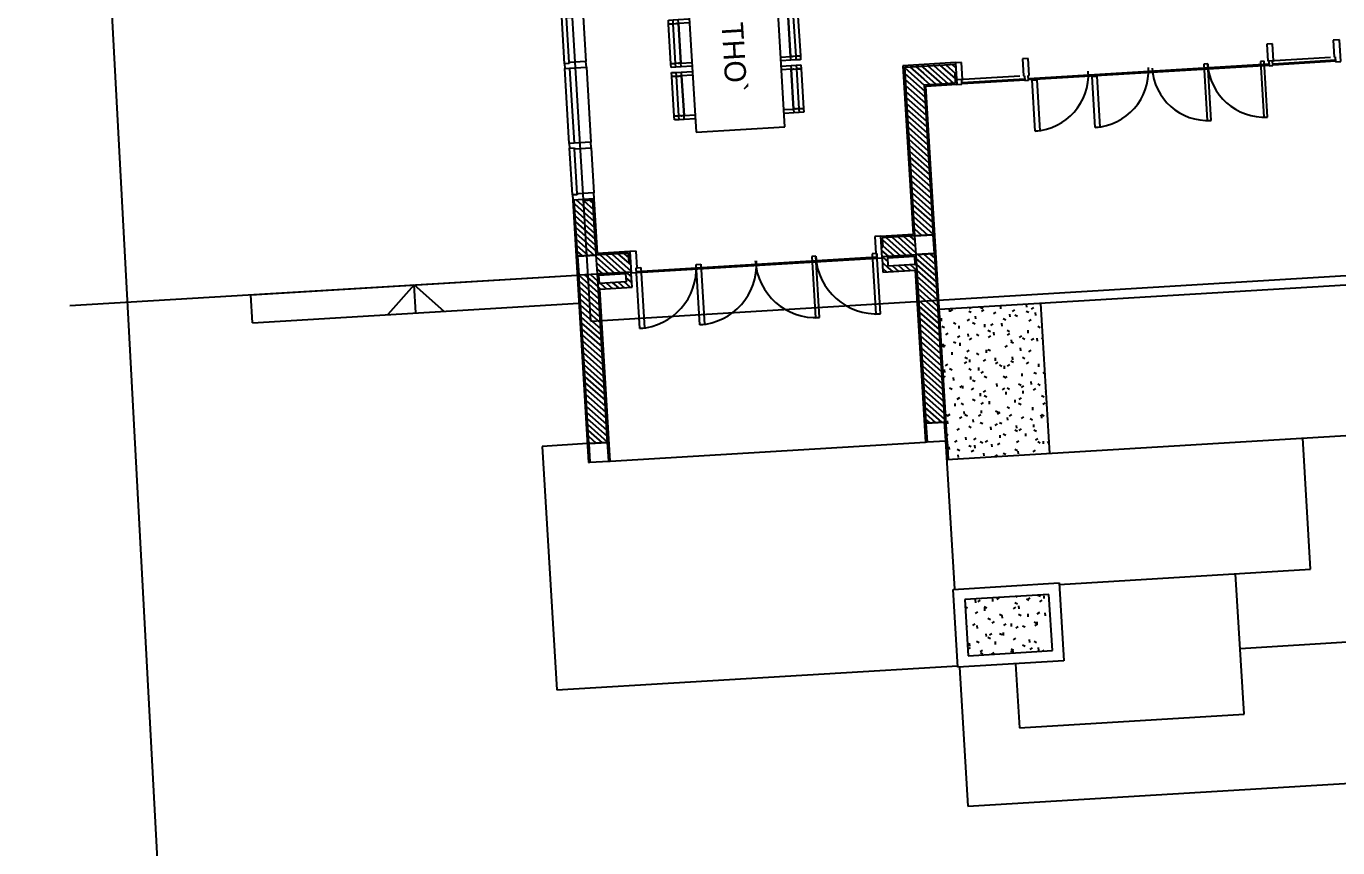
# Model space of a CAD drawing. Extents: x 550108 to 550131.4, y 1838379.2 to 1838423.5.
# Drawn here: x 550107.98 to 550121.96, y 1838395.67 to 1838404.42 of the extents above; entities that cross this region are included whole.
import ezdxf

# ---------------------------------------------------------------- set-up
doc = ezdxf.new("R2010")
doc.units = 0
for name, color, linetype in [('Level 1', 7, 'Continuous'), ('Level 10', 7, 'Continuous'), ('Level 13', 7, 'Continuous'), ('Level 14', 7, 'Continuous'), ('Level 15', 7, 'Continuous'), ('Level 18', 7, 'Continuous'), ('Level 23', 7, 'Continuous'), ('Level 33', 7, 'Continuous'), ('Level 4', 7, 'Continuous'), ('Level 5', 7, 'Continuous'), ('Level 6', 7, 'Continuous'), ('Level 7', 7, 'Continuous'), ('Level 8', 7, 'Continuous'), ('Level 9', 7, 'Continuous')]:
    doc.layers.add(name, color=color, linetype=linetype)

# ---------------------------------------------------------------- blocks, each defined once
blk = doc.blocks.new('D41000')
at = {"layer": 'Level 5'}
for p, q in [((-119.6, 66), (-123.7, 66)), ((-123.7, 66), (-123.7, 6.5)), ((-119.6, 6.5), (-119.6, 66)), ((-59.2, 66), (-63.4, 66)), ((-63.4, 66), (-63.4, 5.6)), ((-59.2, 5.6), (-59.2, 66)), ((55.4, 11.5), (55.4, 66)), ((55.4, 66), (60.4, 66)), ((60.4, 66), (60.4, 11.5)), ((119.6, 11.5), (119.6, 66)), ((119.6, 66), (124.6, 66)), ((124.6, 66), (124.6, 11.5)), ((-199.5, 11.5), (-205, 11.5)), ((-205, 11.5), (-205, -11.5)), ((-199.5, 6.5), (-199.5, 11.5)), ((-198.5, 6.5), (-199.5, 6.5)), ((-198.5, -11.5), (-198.5, 6.5)), ((-132.5, 6.5), (-133.5, 6.5)), ((-133.5, 6.5), (-133.5, -11.5)), ((-128.5, 11.5), (-132.5, 11.5)), ((-132.5, 11.5), (-132.5, 6.5)), ((-128.5, 6.5), (-128.5, 11.5)), ((-127.5, 6.5), (-128.5, 6.5)), ((-127.5, -11.5), (-127.5, 6.5)), ((-123.7, 6.5), (-119.6, 6.5)), ((-63.4, 5.6), (-59.2, 5.6)), ((60.4, 11.5), (55.4, 11.5)), ((124.6, 11.5), (119.6, 11.5)), ((128.5, 6.5), (127.5, 6.5)), ((127.5, 6.5), (127.5, -11.5)), ((132.5, 11.5), (128.5, 11.5)), ((128.5, 11.5), (128.5, 6.5)), ((132.5, 6.5), (132.5, 11.5)), ((133.5, 6.5), (132.5, 6.5)), ((133.5, -11.5), (133.5, 6.5)), ((199.5, 6.5), (198.5, 6.5)), ((198.5, 6.5), (198.5, -11.5)), ((205, 11.5), (199.5, 11.5)), ((199.5, 11.5), (199.5, 6.5)), ((205, -11.5), (205, 11.5)), ((-205, -11.5), (-198.5, -11.5)), ((-133.5, -11.5), (-127.5, -11.5)), ((127.5, -11.5), (133.5, -11.5)), ((198.5, -11.5), (205, -11.5))]:
    blk.add_line(p, q, dxfattribs=at)
for centre, radius, start, end in [((-123.7, 5.6), 60.4, 0, 90), ((-63.4, 6.5), 59.5, 0, 90), ((60.4, 5.6), 60.4, 90, 180), ((124.6, 5.6), 60.4, 90, 180)]:
    blk.add_arc(centre, radius, start, end, dxfattribs=at)
blk = doc.blocks.new('D26800')
at = {"layer": 'Level 5'}
for p, q in [((-123.5, 71), (-128.75, 71)), ((-128.75, 71), (-128.75, 6.5)), ((-123.5, 6.5), (-123.5, 71)), ((-59.25, 71), (-63.35, 71)), ((-63.35, 71), (-63.35, 5.6)), ((-59.25, 5.6), (-59.25, 71)), ((59.25, 6.75), (59.25, 71)), ((59.25, 71), (64.25, 71)), ((64.25, 71), (64.25, 6.75)), ((123.5, 6.5), (123.5, 71)), ((123.5, 71), (128.5, 71)), ((128.5, 71), (128.5, 6.5)), ((-128.5, 11.5), (-134, 11.5)), ((-134, 11.5), (-134, -11.5)), ((-128.75, 6.5), (-123.5, 6.5)), ((-128.5, 6.5), (-128.5, 11.5)), ((-127.5, 6.5), (-128.5, 6.5)), ((-127.5, -11.5), (-127.5, 6.5)), ((-63.35, 5.6), (-59.25, 5.6)), ((64.25, 6.75), (59.25, 6.75)), ((128.5, 6.5), (123.5, 6.5)), ((128.5, 6.5), (127.5, 6.5)), ((127.5, 6.5), (127.5, -11.5)), ((134, 11.5), (128.5, 11.5)), ((128.5, 11.5), (128.5, 6.5)), ((134, -11.5), (134, 11.5)), ((-134, -11.5), (-127.5, -11.5)), ((127.5, -11.5), (134, -11.5))]:
    blk.add_line(p, q, dxfattribs=at)
for centre, radius, start, end in [((-128.75, 5.6), 65.4, 0, 90), ((-63.35, 6.5), 64.5, 0, 90), ((64.25, 6.75), 64.25, 90, 180), ((128.5, 6.75), 64.25, 90, 180)]:
    blk.add_arc(centre, radius, start, end, dxfattribs=at)
blk = doc.blocks.new('DININ0')
at = {"layer": 'Level 1'}
for p, q in [((13.2, 63.4), (13.2, 68.3)), ((13.2, 68.3), (17.3, 68.3)), ((13.2, 57.9), (13.2, 63.4)), ((13.2, 63.4), (17.3, 63.4)), ((13.2, 47.5), (13.2, 57.9)), ((13.2, 57.8), (17.3, 57.8)), ((17.2, 57.9), (17.2, 47.5)), ((17.3, 63.4), (17.3, 68.4)), ((17.3, 68.4), (59.7, 68.4)), ((17.3, 68.3), (17.3, 63.4)), ((17.3, 60.8), (17.3, 63.4)), ((17.3, 63.4), (59.7, 63.4)), ((17.3, 60.7), (17.3, 60)), ((17.3, 59), (17.3, 60)), ((17.3, 58.8), (17.3, 58.4)), ((17.3, 58), (17.3, 58.4)), ((17.3, 57.8), (17.3, 57.9)), ((17.3, 57.9), (17.3, 57.8)), ((17.3, 57.8), (59.7, 57.8)), ((59.7, 57.8), (17.3, 57.8)), ((59.7, 68.4), (59.7, 63.4)), ((59.7, 63.4), (59.7, 68.4)), ((59.7, 68.4), (63.7, 68.4)), ((59.7, 63.4), (59.7, 68.4)), ((59.7, 68.4), (63.7, 68.4)), ((59.7, 63.4), (59.7, 60.8)), ((59.7, 63.4), (63.7, 63.4)), ((59.7, 63.4), (63.7, 63.4)), ((59.7, 60), (59.7, 60.7)), ((59.7, 60), (59.7, 60.7)), ((59.7, 60), (59.7, 59)), ((59.7, 58.4), (59.7, 58.8)), ((59.7, 58.4), (59.7, 58.8)), ((59.7, 58.4), (59.7, 58)), ((59.7, 57.9), (59.7, 57.8)), ((59.7, 57.8), (59.7, 57.9)), ((59.7, 57.8), (59.7, 57.9)), ((59.7, 47.5), (59.7, 57.8)), ((59.7, 57.8), (63.7, 57.8)), ((59.7, 47.5), (59.7, 57.8)), ((59.7, 57.8), (63.7, 57.8)), ((63.7, 68.4), (63.7, 63.4)), ((63.7, 68.4), (63.7, 63.4)), ((63.7, 63.4), (63.7, 57.9)), ((63.7, 63.4), (63.7, 57.9)), ((63.7, 57.9), (63.7, 47.5)), ((69.2, 63.4), (69.2, 68.3)), ((69.2, 68.3), (73.3, 68.3)), ((69.2, 57.9), (69.2, 63.4)), ((69.2, 63.4), (73.3, 63.4)), ((69.2, 47.5), (69.2, 57.9)), ((69.2, 57.8), (73.3, 57.8)), ((73.2, 57.9), (73.2, 47.5)), ((73.3, 63.4), (73.3, 68.4)), ((73.3, 68.4), (115.7, 68.4)), ((73.3, 68.3), (73.3, 63.4)), ((73.3, 60.8), (73.3, 63.4)), ((73.3, 63.4), (115.7, 63.4)), ((73.3, 60.7), (73.3, 60)), ((73.3, 59), (73.3, 60)), ((73.3, 58.8), (73.3, 58.4)), ((73.3, 58), (73.3, 58.4)), ((73.3, 57.8), (73.3, 57.9)), ((73.3, 57.9), (73.3, 57.8)), ((73.3, 57.8), (115.7, 57.8)), ((115.7, 57.8), (73.3, 57.8)), ((115.7, 68.4), (115.7, 63.4)), ((115.7, 63.4), (115.7, 68.4)), ((115.7, 68.4), (119.7, 68.4)), ((115.7, 63.4), (115.7, 68.4)), ((115.7, 68.4), (119.7, 68.4)), ((115.7, 63.4), (115.7, 60.8)), ((115.7, 63.4), (119.7, 63.4)), ((115.7, 63.4), (119.7, 63.4)), ((115.7, 60), (115.7, 60.7)), ((115.7, 60), (115.7, 60.7)), ((115.7, 60), (115.7, 59)), ((115.7, 58.4), (115.7, 58.8)), ((115.7, 58.4), (115.7, 58.8)), ((115.7, 58.4), (115.7, 58)), ((115.7, 57.9), (115.7, 57.8)), ((115.7, 57.8), (115.7, 57.9)), ((115.7, 57.8), (115.7, 57.9)), ((115.7, 47.5), (115.7, 57.8)), ((115.7, 57.8), (119.7, 57.8)), ((115.7, 47.5), (115.7, 57.8)), ((115.7, 57.8), (119.7, 57.8)), ((119.7, 68.4), (119.7, 63.4)), ((119.7, 68.4), (119.7, 63.4)), ((119.7, 63.4), (119.7, 57.9)), ((119.7, 63.4), (119.7, 57.9)), ((119.7, 57.9), (119.7, 47.5)), ((125.2, 63.4), (125.2, 68.3)), ((125.2, 68.3), (129.3, 68.3)), ((125.2, 57.9), (125.2, 63.4)), ((125.2, 63.4), (129.3, 63.4)), ((125.2, 47.5), (125.2, 57.9)), ((125.2, 57.8), (129.3, 57.8)), ((129.2, 57.9), (129.2, 47.5)), ((129.3, 63.4), (129.3, 68.4)), ((129.3, 68.4), (171.7, 68.4)), ((129.3, 68.3), (129.3, 63.4)), ((129.3, 60.8), (129.3, 63.4)), ((129.3, 63.4), (171.7, 63.4)), ((129.3, 60.7), (129.3, 60)), ((129.3, 59), (129.3, 60)), ((129.3, 58.8), (129.3, 58.4)), ((129.3, 58), (129.3, 58.4)), ((129.3, 57.8), (129.3, 57.9)), ((129.3, 57.9), (129.3, 57.8)), ((129.3, 57.8), (171.7, 57.8)), ((171.7, 57.8), (129.3, 57.8)), ((171.7, 68.4), (171.7, 63.4)), ((171.7, 63.4), (171.7, 68.4)), ((171.7, 68.4), (175.7, 68.4)), ((171.7, 63.4), (171.7, 68.4)), ((171.7, 68.4), (175.7, 68.4)), ((171.7, 63.4), (171.7, 60.8)), ((171.7, 63.4), (175.7, 63.4)), ((171.7, 63.4), (175.7, 63.4)), ((171.7, 60), (171.7, 60.7)), ((171.7, 60), (171.7, 60.7)), ((171.7, 60), (171.7, 59)), ((171.7, 58.4), (171.7, 58.8)), ((171.7, 58.4), (171.7, 58.8)), ((171.7, 58.4), (171.7, 58)), ((171.7, 57.9), (171.7, 57.8)), ((171.7, 57.8), (171.7, 57.9)), ((171.7, 57.8), (171.7, 57.9)), ((171.7, 47.5), (171.7, 57.8)), ((171.7, 57.8), (175.7, 57.8)), ((171.7, 47.5), (171.7, 57.8)), ((171.7, 57.8), (175.7, 57.8)), ((175.7, 68.4), (175.7, 63.4)), ((175.7, 68.4), (175.7, 63.4)), ((175.7, 63.4), (175.7, 57.9)), ((175.7, 63.4), (175.7, 57.9)), ((175.7, 57.9), (175.7, 47.5)), ((190, 47.5), (0, 47.5)), ((0, 47.5), (0, -47.5)), ((7.5, 47.5), (7.5, 46.5)), ((190, 0), (190, 47.5)), ((0, 40), (1, 40)), ((190, -47.5), (190, 0)), ((0, -47.5), (190, -47.5)), ((13.2, -59.3), (13.2, -47.5)), ((17.2, -47.5), (17.2, -59.3)), ((59.7, -59.2), (59.7, -47.5)), ((59.7, -59.2), (59.7, -47.5)), ((63.7, -47.5), (63.7, -59.3)), ((69.2, -59.3), (69.2, -47.5)), ((73.2, -47.5), (73.2, -59.3)), ((115.7, -59.2), (115.7, -47.5)), ((115.7, -59.2), (115.7, -47.5)), ((119.7, -47.5), (119.7, -59.3)), ((125.2, -59.3), (125.2, -47.5)), ((129.2, -47.5), (129.2, -59.3)), ((171.7, -59.2), (171.7, -47.5)), ((171.7, -59.2), (171.7, -47.5)), ((175.7, -47.5), (175.7, -59.3)), ((17.3, -59.2), (13.2, -59.2)), ((13.2, -64.8), (13.2, -59.3)), ((13.2, -69.7), (13.2, -64.8)), ((17.3, -64.8), (13.2, -64.8)), ((17.3, -69.7), (13.2, -69.7)), ((59.7, -59.2), (17.3, -59.2)), ((17.3, -59.2), (17.3, -59.2)), ((17.3, -59.2), (59.7, -59.2)), ((17.3, -59.3), (17.3, -59.3)), ((17.3, -59.8), (17.3, -59.4)), ((17.3, -59.8), (17.3, -60.3)), ((17.3, -61.4), (17.3, -60.4)), ((17.3, -61.4), (17.3, -62.2)), ((17.3, -64.8), (17.3, -62.2)), ((17.3, -69.8), (17.3, -64.8)), ((59.7, -64.8), (17.3, -64.8)), ((17.3, -64.8), (17.3, -69.7)), ((59.7, -69.8), (17.3, -69.8)), ((59.7, -59.2), (59.7, -59.2)), ((63.7, -59.2), (59.7, -59.2)), ((63.7, -59.2), (59.7, -59.2)), ((59.7, -59.3), (59.7, -59.3)), ((59.7, -59.3), (59.7, -59.3)), ((59.7, -59.4), (59.7, -59.8)), ((59.7, -60.3), (59.7, -59.8)), ((59.7, -60.3), (59.7, -59.8)), ((59.7, -60.4), (59.7, -61.4)), ((59.7, -62.2), (59.7, -61.4)), ((59.7, -62.2), (59.7, -61.4)), ((59.7, -62.2), (59.7, -64.8)), ((59.7, -64.8), (59.7, -69.8)), ((59.7, -69.8), (59.7, -64.8)), ((63.7, -64.8), (59.7, -64.8)), ((59.7, -69.8), (59.7, -64.8)), ((63.7, -64.8), (59.7, -64.8)), ((63.7, -69.8), (59.7, -69.8)), ((63.7, -69.8), (59.7, -69.8)), ((63.7, -59.3), (63.7, -64.8)), ((63.7, -59.3), (63.7, -64.8)), ((63.7, -64.8), (63.7, -69.8)), ((63.7, -64.8), (63.7, -69.8)), ((73.3, -59.2), (69.2, -59.2)), ((69.2, -64.8), (69.2, -59.3)), ((69.2, -69.7), (69.2, -64.8)), ((73.3, -64.8), (69.2, -64.8)), ((73.3, -69.7), (69.2, -69.7)), ((115.7, -59.2), (73.3, -59.2)), ((73.3, -59.2), (73.3, -59.2)), ((73.3, -59.2), (115.7, -59.2)), ((73.3, -59.3), (73.3, -59.3)), ((73.3, -59.8), (73.3, -59.4)), ((73.3, -59.8), (73.3, -60.3)), ((73.3, -61.4), (73.3, -60.4)), ((73.3, -61.4), (73.3, -62.2)), ((73.3, -64.8), (73.3, -62.2)), ((73.3, -69.8), (73.3, -64.8)), ((115.7, -64.8), (73.3, -64.8)), ((73.3, -64.8), (73.3, -69.7)), ((115.7, -69.8), (73.3, -69.8)), ((115.7, -59.2), (115.7, -59.2)), ((119.7, -59.2), (115.7, -59.2)), ((119.7, -59.2), (115.7, -59.2)), ((115.7, -59.3), (115.7, -59.3)), ((115.7, -59.3), (115.7, -59.3)), ((115.7, -59.4), (115.7, -59.8)), ((115.7, -60.3), (115.7, -59.8)), ((115.7, -60.3), (115.7, -59.8)), ((115.7, -60.4), (115.7, -61.4)), ((115.7, -62.2), (115.7, -61.4)), ((115.7, -62.2), (115.7, -61.4)), ((115.7, -62.2), (115.7, -64.8)), ((115.7, -64.8), (115.7, -69.8)), ((115.7, -69.8), (115.7, -64.8)), ((119.7, -64.8), (115.7, -64.8)), ((115.7, -69.8), (115.7, -64.8)), ((119.7, -64.8), (115.7, -64.8)), ((119.7, -69.8), (115.7, -69.8)), ((119.7, -69.8), (115.7, -69.8)), ((119.7, -59.3), (119.7, -64.8)), ((119.7, -59.3), (119.7, -64.8)), ((119.7, -64.8), (119.7, -69.8)), ((119.7, -64.8), (119.7, -69.8)), ((129.3, -59.2), (125.2, -59.2)), ((125.2, -64.8), (125.2, -59.3)), ((125.2, -69.7), (125.2, -64.8)), ((129.3, -64.8), (125.2, -64.8)), ((129.3, -69.7), (125.2, -69.7)), ((171.7, -59.2), (129.3, -59.2)), ((129.3, -59.2), (129.3, -59.2)), ((129.3, -59.2), (171.7, -59.2)), ((129.3, -59.3), (129.3, -59.3)), ((129.3, -59.8), (129.3, -59.4)), ((129.3, -59.8), (129.3, -60.3)), ((129.3, -61.4), (129.3, -60.4)), ((129.3, -61.4), (129.3, -62.2)), ((129.3, -64.8), (129.3, -62.2)), ((129.3, -69.8), (129.3, -64.8)), ((171.7, -64.8), (129.3, -64.8)), ((129.3, -64.8), (129.3, -69.7)), ((171.7, -69.8), (129.3, -69.8)), ((171.7, -59.2), (171.7, -59.2)), ((175.7, -59.2), (171.7, -59.2)), ((175.7, -59.2), (171.7, -59.2)), ((171.7, -59.3), (171.7, -59.3)), ((171.7, -59.3), (171.7, -59.3)), ((171.7, -59.4), (171.7, -59.8)), ((171.7, -60.3), (171.7, -59.8)), ((171.7, -60.3), (171.7, -59.8)), ((171.7, -60.4), (171.7, -61.4)), ((171.7, -62.2), (171.7, -61.4)), ((171.7, -62.2), (171.7, -61.4)), ((171.7, -62.2), (171.7, -64.8)), ((171.7, -64.8), (171.7, -69.8)), ((171.7, -69.8), (171.7, -64.8)), ((175.7, -64.8), (171.7, -64.8)), ((171.7, -69.8), (171.7, -64.8)), ((175.7, -64.8), (171.7, -64.8)), ((175.7, -69.8), (171.7, -69.8)), ((175.7, -69.8), (171.7, -69.8)), ((175.7, -59.3), (175.7, -64.8)), ((175.7, -59.3), (175.7, -64.8)), ((175.7, -64.8), (175.7, -69.8)), ((175.7, -64.8), (175.7, -69.8))]:
    blk.add_line(p, q, dxfattribs=at)
blk = doc.blocks.new('SO2002')
at = {"layer": 'Level 7'}
for p, q in [((-95, 11.5), (-100, 11.5)), ((-100, 11.5), (-100, -11.5)), ((-95, 6.5), (-95, 11.5)), ((-95, 11.5), (-45, 11.5)), ((-94, 6.5), (-95, 6.5)), ((-94, -11.5), (-94, 6.5)), ((-94, 6.5), (-46, 6.5)), ((-45, 6.5), (-46, 6.5)), ((-46, 6.5), (-46, -11.5)), ((-40, 11.5), (-45, 11.5)), ((-45, 11.5), (-45, 6.5)), ((-40, 11.5), (40, 11.5)), ((-40, 6.5), (-40, 11.5)), ((-40, -11.5), (-40, 6.5)), ((40, 6.5), (-40, 6.5)), ((45, 11.5), (40, 11.5)), ((40, 11.5), (40, 6.5)), ((40, 6.5), (40, -11.5)), ((45, 6.5), (45, 11.5)), ((45, 11.5), (95, 11.5)), ((46, 6.5), (45, 6.5)), ((46, -11.5), (46, 6.5)), ((46, 6.5), (94, 6.5)), ((95, 6.5), (94, 6.5)), ((94, 6.5), (94, -11.5)), ((100, 11.5), (95, 11.5)), ((95, 11.5), (95, 6.5)), ((100, -11.5), (100, 11.5)), ((-100, -11.5), (-94, -11.5)), ((-46, -11.5), (-94, -11.5)), ((-46, -11.5), (-40, -11.5)), ((40, -11.5), (-40, -11.5)), ((40, -11.5), (46, -11.5)), ((94, -11.5), (46, -11.5)), ((94, -11.5), (100, -11.5))]:
    blk.add_line(p, q, dxfattribs=at)

msp = doc.modelspace()

# ---------------------------------------------------------------- linework, layer by layer
at = {"layer": 'Level 10'}
msp.add_line((550107.979, 1838421.568), (550110.212, 1838379.941), dxfattribs=at)
at = {"layer": 'Level 13'}
for p, q in [((550121.227, 1838404.056), (550121.886, 1838404.095)), ((550117.913, 1838403.856), (550118.572, 1838403.895)), ((550112.133, 1838401.368), (550112.115, 1838401.667))]:
    msp.add_line(p, q, dxfattribs=at)
at = {"layer": 'Level 14'}
for p, q in [((550117.342, 1838403.982), (550117.554, 1838403.795)), ((550117.401, 1838403.99), (550117.55, 1838403.858)), ((550117.465, 1838403.994), (550117.546, 1838403.922)), ((550117.528, 1838403.998), (550117.542, 1838403.985)), ((550117.542, 1838403.985), (550117.74, 1838403.81)), ((550117.592, 1838404.002), (550117.804, 1838403.814)), ((550117.655, 1838404.005), (550117.867, 1838403.818)), ((550117.719, 1838404.009), (550117.886, 1838403.862)), ((550117.782, 1838404.013), (550117.888, 1838403.919)), ((550117.846, 1838404.017), (550117.894, 1838403.975)), ((550117.346, 1838403.919), (550117.558, 1838403.731)), ((550117.35, 1838403.855), (550117.562, 1838403.668)), ((550117.546, 1838403.922), (550117.677, 1838403.806)), ((550117.55, 1838403.858), (550117.613, 1838403.802)), ((550117.354, 1838403.792), (550117.565, 1838403.604)), ((550117.358, 1838403.728), (550117.569, 1838403.541)), ((550117.361, 1838403.665), (550117.573, 1838403.477)), ((550117.365, 1838403.601), (550117.577, 1838403.413)), ((550117.369, 1838403.538), (550117.581, 1838403.35)), ((550117.373, 1838403.474), (550117.585, 1838403.286)), ((550117.377, 1838403.411), (550117.588, 1838403.223)), ((550117.381, 1838403.347), (550117.592, 1838403.159)), ((550117.384, 1838403.283), (550117.596, 1838403.096)), ((550117.388, 1838403.22), (550117.6, 1838403.032)), ((550117.392, 1838403.156), (550117.604, 1838402.969)), ((550117.396, 1838403.093), (550117.608, 1838402.905)), ((550117.4, 1838403.029), (550117.611, 1838402.842)), ((550117.404, 1838402.966), (550117.615, 1838402.778)), ((550117.407, 1838402.902), (550117.619, 1838402.715)), ((550117.411, 1838402.839), (550117.623, 1838402.651)), ((550117.415, 1838402.775), (550117.627, 1838402.588)), ((550117.419, 1838402.712), (550117.631, 1838402.524)), ((550113.844, 1838402.573), (550114.031, 1838402.407)), ((550113.907, 1838402.577), (550113.921, 1838402.564)), ((550113.923, 1838402.563), (550114.027, 1838402.471)), ((550113.987, 1838402.567), (550114.023, 1838402.534)), ((550117.423, 1838402.648), (550117.634, 1838402.461)), ((550117.427, 1838402.585), (550117.638, 1838402.397)), ((550113.823, 1838402.531), (550114.035, 1838402.343)), ((550113.827, 1838402.468), (550114.039, 1838402.28)), ((550117.43, 1838402.521), (550117.642, 1838402.334)), ((550117.434, 1838402.458), (550117.646, 1838402.27)), ((550113.831, 1838402.404), (550114.043, 1838402.216)), ((550113.835, 1838402.34), (550114.046, 1838402.153)), ((550113.839, 1838402.277), (550114.05, 1838402.089)), ((550117.438, 1838402.394), (550117.65, 1838402.207)), ((550117.442, 1838402.331), (550117.591, 1838402.198)), ((550113.842, 1838402.213), (550114.054, 1838402.026)), ((550113.846, 1838402.15), (550114.034, 1838401.984)), ((550117.107, 1838402.146), (550117.295, 1838401.98)), ((550117.147, 1838402.171), (550117.358, 1838401.984)), ((550117.21, 1838402.175), (550117.422, 1838401.988)), ((550117.274, 1838402.179), (550117.461, 1838402.013)), ((550117.337, 1838402.183), (550117.457, 1838402.077)), ((550117.401, 1838402.187), (550117.453, 1838402.14)), ((550117.446, 1838402.267), (550117.528, 1838402.194)), ((550117.45, 1838402.204), (550117.464, 1838402.191)), ((550113.85, 1838402.086), (550113.97, 1838401.98)), ((550113.854, 1838402.023), (550113.907, 1838401.976)), ((550114.161, 1838401.991), (550114.373, 1838401.804)), ((550114.225, 1838401.995), (550114.427, 1838401.815)), ((550114.288, 1838401.999), (550114.424, 1838401.879)), ((550114.352, 1838402.003), (550114.404, 1838401.956)), ((550117.099, 1838402.033), (550117.168, 1838401.972)), ((550117.111, 1838402.082), (550117.231, 1838401.976)), ((550117.485, 1838401.991), (550117.673, 1838401.825)), ((550117.549, 1838401.995), (550117.669, 1838401.889)), ((550117.612, 1838401.999), (550117.665, 1838401.952)), ((550114.058, 1838401.962), (550114.246, 1838401.796)), ((550114.062, 1838401.899), (550114.182, 1838401.792)), ((550114.098, 1838401.987), (550114.309, 1838401.8)), ((550117.103, 1838401.97), (550117.104, 1838401.968)), ((550117.104, 1838401.968), (550117.167, 1838401.913)), ((550117.107, 1838401.906), (550117.17, 1838401.85)), ((550117.17, 1838401.85), (550117.215, 1838401.81)), ((550117.215, 1838401.87), (550117.279, 1838401.814)), ((550117.279, 1838401.874), (550117.342, 1838401.818)), ((550117.342, 1838401.878), (550117.406, 1838401.821)), ((550117.406, 1838401.881), (550117.469, 1838401.825)), ((550117.465, 1838401.949), (550117.677, 1838401.762)), ((550117.469, 1838401.886), (550117.68, 1838401.698)), ((550113.869, 1838401.769), (550114.081, 1838401.581)), ((550113.928, 1838401.777), (550114.077, 1838401.645)), ((550113.992, 1838401.781), (550114.073, 1838401.708)), ((550114.055, 1838401.784), (550114.069, 1838401.772)), ((550114.066, 1838401.835), (550114.119, 1838401.788)), ((550114.372, 1838401.744), (550114.435, 1838401.688)), ((550114.373, 1838401.804), (550114.431, 1838401.752)), ((550117.111, 1838401.842), (550117.152, 1838401.806)), ((550117.473, 1838401.822), (550117.684, 1838401.635)), ((550117.476, 1838401.759), (550117.688, 1838401.571)), ((550113.873, 1838401.705), (550114.085, 1838401.518)), ((550113.877, 1838401.642), (550114.089, 1838401.454)), ((550113.881, 1838401.578), (550114.092, 1838401.391)), ((550114.077, 1838401.645), (550114.103, 1838401.622)), ((550114.103, 1838401.682), (550114.166, 1838401.626)), ((550114.166, 1838401.686), (550114.23, 1838401.63)), ((550114.23, 1838401.69), (550114.293, 1838401.634)), ((550114.293, 1838401.694), (550114.357, 1838401.637)), ((550114.357, 1838401.697), (550114.375, 1838401.681)), ((550114.375, 1838401.681), (550114.42, 1838401.641)), ((550117.48, 1838401.695), (550117.692, 1838401.508)), ((550117.484, 1838401.632), (550117.696, 1838401.444)), ((550113.885, 1838401.515), (550114.096, 1838401.327)), ((550113.888, 1838401.451), (550114.1, 1838401.264)), ((550114.084, 1838401.523), (550114.1, 1838401.509)), ((550117.488, 1838401.568), (550117.7, 1838401.381)), ((550117.492, 1838401.505), (550117.703, 1838401.317)), ((550117.496, 1838401.441), (550117.707, 1838401.254)), ((550113.892, 1838401.388), (550114.104, 1838401.2)), ((550113.896, 1838401.324), (550114.108, 1838401.136)), ((550117.499, 1838401.378), (550117.711, 1838401.19)), ((550117.503, 1838401.314), (550117.715, 1838401.127)), ((550113.9, 1838401.261), (550114.112, 1838401.073)), ((550113.904, 1838401.197), (550114.115, 1838401.009)), ((550117.507, 1838401.251), (550117.719, 1838401.063)), ((550117.511, 1838401.187), (550117.723, 1838401)), ((550113.908, 1838401.134), (550114.119, 1838400.946)), ((550113.911, 1838401.07), (550114.123, 1838400.882)), ((550114.107, 1838401.142), (550114.123, 1838401.128)), ((550117.515, 1838401.124), (550117.726, 1838400.936)), ((550117.519, 1838401.06), (550117.73, 1838400.873)), ((550113.915, 1838401.006), (550114.127, 1838400.819)), ((550113.919, 1838400.943), (550114.131, 1838400.755)), ((550113.923, 1838400.879), (550114.135, 1838400.692)), ((550117.522, 1838400.997), (550117.734, 1838400.809)), ((550117.526, 1838400.933), (550117.738, 1838400.745)), ((550113.927, 1838400.816), (550114.138, 1838400.628)), ((550113.931, 1838400.752), (550114.142, 1838400.565)), ((550114.13, 1838400.762), (550114.146, 1838400.748)), ((550117.53, 1838400.87), (550117.742, 1838400.682)), ((550117.534, 1838400.806), (550117.746, 1838400.618)), ((550117.538, 1838400.743), (550117.749, 1838400.555)), ((550113.934, 1838400.689), (550114.146, 1838400.501)), ((550113.938, 1838400.625), (550114.15, 1838400.438)), ((550117.542, 1838400.679), (550117.753, 1838400.491)), ((550117.545, 1838400.615), (550117.757, 1838400.428)), ((550113.942, 1838400.562), (550114.154, 1838400.374)), ((550113.946, 1838400.498), (550114.158, 1838400.311)), ((550117.549, 1838400.552), (550117.761, 1838400.364)), ((550117.553, 1838400.488), (550117.765, 1838400.301)), ((550113.95, 1838400.435), (550114.161, 1838400.247)), ((550113.954, 1838400.371), (550114.165, 1838400.184)), ((550114.153, 1838400.381), (550114.169, 1838400.367)), ((550117.557, 1838400.425), (550117.769, 1838400.237)), ((550117.561, 1838400.361), (550117.739, 1838400.203)), ((550113.957, 1838400.308), (550114.169, 1838400.12)), ((550113.961, 1838400.244), (550114.173, 1838400.057)), ((550113.965, 1838400.181), (550114.177, 1838399.993)), ((550117.565, 1838400.298), (550117.675, 1838400.2)), ((550117.568, 1838400.234), (550117.612, 1838400.196)), ((550113.969, 1838400.117), (550114.118, 1838399.985)), ((550113.973, 1838400.054), (550114.055, 1838399.981)), ((550113.977, 1838399.99), (550113.991, 1838399.977)), ((550114.176, 1838400), (550114.192, 1838399.986))]:
    msp.add_line(p, q, dxfattribs=at)
at = {"layer": 'Level 15'}
for p, q in [((550118.367, 1838401.442), (550118.368, 1838401.412)), ((550118.64, 1838401.458), (550118.642, 1838401.428)), ((550117.728, 1838401.331), (550117.717, 1838401.336)), ((550117.733, 1838401.312), (550117.735, 1838401.282)), ((550117.819, 1838401.409), (550117.821, 1838401.379)), ((550117.833, 1838401.388), (550117.859, 1838401.405)), ((550118.011, 1838401.286), (550118.036, 1838401.302)), ((550118.055, 1838401.372), (550118.028, 1838401.385)), ((550118.036, 1838401.413), (550118.055, 1838401.425)), ((550118.098, 1838401.334), (550118.1, 1838401.304)), ((550118.178, 1838401.413), (550118.151, 1838401.426)), ((550118.163, 1838401.387), (550118.188, 1838401.403)), ((550118.29, 1838401.361), (550118.315, 1838401.377)), ((550118.423, 1838401.29), (550118.396, 1838401.304)), ((550118.463, 1838401.356), (550118.465, 1838401.326)), ((550118.493, 1838401.385), (550118.518, 1838401.402)), ((550118.546, 1838401.331), (550118.519, 1838401.344)), ((550118.668, 1838401.372), (550118.641, 1838401.385)), ((550118.67, 1838401.283), (550118.695, 1838401.3)), ((550118.696, 1838401.41), (550118.721, 1838401.426)), ((550118.737, 1838401.373), (550118.739, 1838401.342)), ((550117.769, 1838401.208), (550117.742, 1838401.222)), ((550117.782, 1838401.135), (550117.807, 1838401.151)), ((550117.891, 1838401.249), (550117.864, 1838401.263)), ((550117.921, 1838401.232), (550117.923, 1838401.202)), ((550118.096, 1838401.249), (550118.069, 1838401.263)), ((550118.195, 1838401.248), (550118.197, 1838401.218)), ((550118.259, 1838401.167), (550118.232, 1838401.181)), ((550118.264, 1838401.234), (550118.289, 1838401.251)), ((550118.292, 1838401.162), (550118.294, 1838401.132)), ((550118.378, 1838401.259), (550118.379, 1838401.229)), ((550118.464, 1838401.167), (550118.437, 1838401.181)), ((550118.657, 1838401.185), (550118.659, 1838401.154)), ((550118.791, 1838401.208), (550118.764, 1838401.222)), ((550117.769, 1838401.004), (550117.742, 1838401.017)), ((550117.75, 1838401.038), (550117.752, 1838401.008)), ((550117.756, 1838401.008), (550117.781, 1838401.025)), ((550117.891, 1838401.045), (550117.864, 1838401.058)), ((550117.908, 1838401.109), (550117.934, 1838401.125)), ((550117.932, 1838401.049), (550117.934, 1838401.019)), ((550118.018, 1838401.146), (550118.02, 1838401.116)), ((550118.035, 1838401.083), (550118.06, 1838401.099)), ((550118.137, 1838401.126), (550118.11, 1838401.14)), ((550118.238, 1838401.107), (550118.263, 1838401.124)), ((550118.415, 1838401.005), (550118.44, 1838401.022)), ((550118.441, 1838401.132), (550118.466, 1838401.148)), ((550118.505, 1838401.045), (550118.478, 1838401.058)), ((550118.48, 1838401.082), (550118.482, 1838401.052)), ((550118.568, 1838401.106), (550118.593, 1838401.123)), ((550118.627, 1838401.086), (550118.6, 1838401.099)), ((550118.694, 1838401.08), (550118.72, 1838401.097)), ((550118.754, 1838401.099), (550118.756, 1838401.069)), ((550118.819, 1838401.092), (550118.805, 1838401.099)), ((550117.847, 1838400.952), (550117.848, 1838400.922)), ((550118.014, 1838400.881), (550117.987, 1838400.895)), ((550118.009, 1838400.956), (550118.034, 1838400.973)), ((550118.035, 1838400.872), (550118.036, 1838400.842)), ((550118.137, 1838400.922), (550118.11, 1838400.935)), ((550118.186, 1838400.854), (550118.211, 1838400.871)), ((550118.212, 1838400.974), (550118.213, 1838400.944)), ((550118.259, 1838400.963), (550118.232, 1838400.976)), ((550118.308, 1838400.889), (550118.31, 1838400.859)), ((550118.491, 1838400.9), (550118.493, 1838400.87)), ((550118.577, 1838400.996), (550118.579, 1838400.966)), ((550118.627, 1838400.881), (550118.6, 1838400.895)), ((550118.669, 1838400.953), (550118.694, 1838400.97)), ((550117.766, 1838400.764), (550117.768, 1838400.734)), ((550117.78, 1838400.805), (550117.805, 1838400.822)), ((550117.851, 1838400.758), (550117.824, 1838400.772)), ((550117.983, 1838400.829), (550118.008, 1838400.846)), ((550118.055, 1838400.758), (550118.028, 1838400.772)), ((550118.131, 1838400.786), (550118.133, 1838400.756)), ((550118.16, 1838400.727), (550118.186, 1838400.744)), ((550118.313, 1838400.828), (550118.338, 1838400.845)), ((550118.382, 1838400.799), (550118.355, 1838400.813)), ((550118.405, 1838400.803), (550118.407, 1838400.773)), ((550118.44, 1838400.802), (550118.465, 1838400.819)), ((550118.505, 1838400.84), (550118.478, 1838400.854)), ((550118.643, 1838400.827), (550118.668, 1838400.843)), ((550118.75, 1838400.718), (550118.723, 1838400.731)), ((550118.77, 1838400.825), (550118.772, 1838400.795)), ((550118.82, 1838400.725), (550118.84, 1838400.738)), ((550117.757, 1838400.68), (550117.78, 1838400.695)), ((550117.863, 1838400.679), (550117.865, 1838400.648)), ((550117.931, 1838400.576), (550117.957, 1838400.593)), ((550117.96, 1838400.593), (550117.962, 1838400.563)), ((550118.046, 1838400.69), (550118.047, 1838400.659)), ((550118.096, 1838400.636), (550118.069, 1838400.649)), ((550118.219, 1838400.677), (550118.192, 1838400.69)), ((550118.325, 1838400.615), (550118.327, 1838400.585)), ((550118.423, 1838400.677), (550118.396, 1838400.69)), ((550118.414, 1838400.675), (550118.439, 1838400.692)), ((550118.587, 1838400.595), (550118.56, 1838400.608)), ((550118.593, 1838400.723), (550118.595, 1838400.693)), ((550118.69, 1838400.637), (550118.692, 1838400.607)), ((550118.791, 1838400.595), (550118.764, 1838400.608)), ((550117.851, 1838400.554), (550117.824, 1838400.567)), ((550117.906, 1838400.449), (550117.931, 1838400.466)), ((550118.058, 1838400.55), (550118.083, 1838400.567)), ((550118.148, 1838400.513), (550118.15, 1838400.482)), ((550118.185, 1838400.524), (550118.21, 1838400.541)), ((550118.219, 1838400.472), (550118.192, 1838400.486)), ((550118.388, 1838400.549), (550118.413, 1838400.565)), ((550118.422, 1838400.529), (550118.424, 1838400.499)), ((550118.464, 1838400.554), (550118.437, 1838400.567)), ((550118.565, 1838400.447), (550118.59, 1838400.463)), ((550118.591, 1838400.573), (550118.616, 1838400.59)), ((550118.604, 1838400.54), (550118.606, 1838400.51)), ((550118.718, 1838400.547), (550118.743, 1838400.564)), ((550118.832, 1838400.472), (550118.805, 1838400.486)), ((550118.844, 1838400.522), (550118.853, 1838400.527)), ((550117.88, 1838400.405), (550117.881, 1838400.375)), ((550117.973, 1838400.39), (550117.946, 1838400.404)), ((550117.976, 1838400.319), (550117.978, 1838400.289)), ((550118.096, 1838400.431), (550118.069, 1838400.445)), ((550118.159, 1838400.398), (550118.184, 1838400.414)), ((550118.159, 1838400.33), (550118.161, 1838400.3)), ((550118.245, 1838400.427), (550118.246, 1838400.397)), ((550118.341, 1838400.309), (550118.314, 1838400.322)), ((550118.336, 1838400.295), (550118.361, 1838400.312)), ((550118.464, 1838400.35), (550118.437, 1838400.363)), ((550118.519, 1838400.443), (550118.52, 1838400.413)), ((550118.587, 1838400.39), (550118.56, 1838400.404)), ((550118.707, 1838400.363), (550118.708, 1838400.333)), ((550118.818, 1838400.395), (550118.844, 1838400.411)), ((550117.81, 1838400.268), (550117.783, 1838400.281)), ((550117.799, 1838400.217), (550117.801, 1838400.187)), ((550117.803, 1838400.272), (550117.829, 1838400.289)), ((550117.93, 1838400.246), (550117.955, 1838400.263)), ((550118.014, 1838400.268), (550117.987, 1838400.281)), ((550118.073, 1838400.233), (550118.075, 1838400.203)), ((550118.133, 1838400.271), (550118.158, 1838400.287)), ((550118.178, 1838400.186), (550118.151, 1838400.199)), ((550118.31, 1838400.169), (550118.335, 1838400.185)), ((550118.382, 1838400.186), (550118.355, 1838400.199)), ((550118.438, 1838400.255), (550118.44, 1838400.225)), ((550118.463, 1838400.269), (550118.488, 1838400.286)), ((550118.59, 1838400.244), (550118.615, 1838400.26)), ((550118.709, 1838400.227), (550118.682, 1838400.24)), ((550118.718, 1838400.181), (550118.719, 1838400.15)), ((550118.793, 1838400.268), (550118.818, 1838400.285)), ((550118.803, 1838400.277), (550118.805, 1838400.247)), ((550118.832, 1838400.268), (550118.805, 1838400.281)), ((550117.81, 1838400.063), (550117.794, 1838400.071)), ((550117.904, 1838400.12), (550117.929, 1838400.136)), ((550117.993, 1838400.045), (550117.995, 1838400.015)), ((550118.055, 1838400.145), (550118.028, 1838400.158)), ((550118.081, 1838400.017), (550118.107, 1838400.034)), ((550118.261, 1838400.153), (550118.263, 1838400.123)), ((550118.358, 1838400.067), (550118.36, 1838400.037)), ((550118.423, 1838400.063), (550118.396, 1838400.077)), ((550118.546, 1838400.104), (550118.519, 1838400.118)), ((550118.535, 1838400.169), (550118.537, 1838400.139)), ((550118.564, 1838400.117), (550118.589, 1838400.134)), ((550118.632, 1838400.084), (550118.634, 1838400.054)), ((550118.75, 1838400.104), (550118.723, 1838400.118)), ((550117.816, 1838399.943), (550117.818, 1838399.913)), ((550117.878, 1838399.993), (550117.904, 1838400.01)), ((550117.933, 1838399.9), (550117.906, 1838399.913)), ((550118.055, 1838399.94), (550118.028, 1838399.954)), ((550118.055, 1838399.891), (550118.081, 1838399.907)), ((550118.09, 1838399.959), (550118.091, 1838399.929)), ((550118.178, 1838399.981), (550118.151, 1838399.995)), ((550118.208, 1838399.992), (550118.233, 1838400.008)), ((550118.272, 1838399.97), (550118.274, 1838399.94)), ((550118.335, 1838399.966), (550118.36, 1838399.982)), ((550118.546, 1838399.9), (550118.519, 1838399.913)), ((550118.538, 1838399.99), (550118.563, 1838400.007)), ((550118.552, 1838399.896), (550118.553, 1838399.866)), ((550118.715, 1838399.888), (550118.74, 1838399.905)), ((550118.741, 1838400.015), (550118.766, 1838400.031)), ((550118.791, 1838399.982), (550118.764, 1838399.995)), ((550118.82, 1838400.003), (550118.822, 1838399.973)), ((550118.867, 1838399.989), (550118.885, 1838400)), ((550117.913, 1838399.857), (550117.914, 1838399.827)), ((550118.186, 1838399.874), (550118.188, 1838399.844)), ((550118.309, 1838399.839), (550118.334, 1838399.856)), ((550118.423, 1838399.859), (550118.396, 1838399.872)), ((550118.792, 1838398.346), (550118.765, 1838398.359)), ((550118.828, 1838398.355), (550118.83, 1838398.325)), ((550118.015, 1838398.223), (550117.99, 1838398.236)), ((550118.098, 1838398.311), (550118.099, 1838398.281)), ((550118.125, 1838398.293), (550118.15, 1838398.309)), ((550118.219, 1838398.223), (550118.192, 1838398.237)), ((550118.194, 1838398.225), (550118.196, 1838398.195)), ((550118.28, 1838398.322), (550118.282, 1838398.292)), ((550118.328, 1838398.317), (550118.353, 1838398.334)), ((550118.505, 1838398.215), (550118.53, 1838398.232)), ((550118.547, 1838398.264), (550118.52, 1838398.278)), ((550118.531, 1838398.342), (550118.541, 1838398.348)), ((550118.559, 1838398.247), (550118.561, 1838398.217)), ((550118.669, 1838398.305), (550118.642, 1838398.318)), ((550118.658, 1838398.316), (550118.683, 1838398.333)), ((550118.784, 1838398.29), (550118.809, 1838398.307)), ((550118.099, 1838398.166), (550118.124, 1838398.183)), ((550118.26, 1838398.1), (550118.233, 1838398.114)), ((550118.276, 1838398.064), (550118.301, 1838398.08)), ((550118.383, 1838398.141), (550118.356, 1838398.155)), ((550118.382, 1838398.145), (550118.384, 1838398.115)), ((550118.587, 1838398.141), (550118.56, 1838398.155)), ((550118.656, 1838398.161), (550118.658, 1838398.131)), ((550118.753, 1838398.076), (550118.755, 1838398.046)), ((550118.758, 1838398.163), (550118.784, 1838398.18)), ((550118.839, 1838398.172), (550118.841, 1838398.142)), ((550118.894, 1838398.193), (550118.888, 1838398.196)), ((550118.015, 1838398.018), (550118.002, 1838398.025)), ((550118.073, 1838398.039), (550118.098, 1838398.056)), ((550118.114, 1838398.037), (550118.116, 1838398.007)), ((550118.211, 1838397.951), (550118.213, 1838397.921)), ((550118.25, 1838397.937), (550118.275, 1838397.954)), ((550118.383, 1838397.937), (550118.356, 1838397.95)), ((550118.393, 1838397.962), (550118.395, 1838397.932)), ((550118.403, 1838398.038), (550118.428, 1838398.055)), ((550118.479, 1838398.059), (550118.481, 1838398.029)), ((550118.53, 1838398.012), (550118.555, 1838398.029)), ((550118.628, 1838398.019), (550118.601, 1838398.032)), ((550118.751, 1838398.06), (550118.724, 1838398.073)), ((550118.733, 1838398.037), (550118.758, 1838398.053)), ((550118.021, 1838397.786), (550118.047, 1838397.803)), ((550118.034, 1838397.849), (550118.036, 1838397.819)), ((550118.138, 1838397.855), (550118.111, 1838397.868)), ((550118.26, 1838397.896), (550118.233, 1838397.909)), ((550118.308, 1838397.866), (550118.309, 1838397.835)), ((550118.504, 1838397.885), (550118.529, 1838397.902)), ((550118.628, 1838397.814), (550118.601, 1838397.828)), ((550118.673, 1838397.888), (550118.675, 1838397.858)), ((550118.681, 1838397.783), (550118.706, 1838397.8)), ((550118.751, 1838397.855), (550118.724, 1838397.869)), ((550118.769, 1838397.802), (550118.771, 1838397.772)), ((550118.148, 1838397.76), (550118.173, 1838397.777)), ((550118.179, 1838397.732), (550118.152, 1838397.746)), ((550118.275, 1838397.734), (550118.3, 1838397.751)), ((550118.478, 1838397.759), (550118.503, 1838397.775)), ((550118.506, 1838397.773), (550118.479, 1838397.787)), ((550118.496, 1838397.785), (550118.497, 1838397.755)), ((550118.818, 1838397.764), (550118.833, 1838397.774))]:
    msp.add_line(p, q, dxfattribs=at)
at = {"layer": 'Level 18'}
for q in [(550126.476, 1838402.033), (550113.999, 1838401.28)]:
    msp.add_line((550113.999, 1838401.28), q, dxfattribs=at)
msp.add_lwpolyline([(550113.999, 1838401.28), (550113.62, 1838407.569), (550117.213, 1838407.786), (550116.942, 1838412.277)], dxfattribs=at)
at = {"layer": 'Level 33'}
for q in [(550111.833, 1838401.35), (550112.432, 1838401.386)]:
    msp.add_line((550112.115, 1838401.667), q, dxfattribs=at)
at = {"layer": 'Level 4'}
for p, q in [((550117.89, 1838404.035), (550117.326, 1838404)), ((550117.326, 1838404), (550117.435, 1838402.204)), ((550117.342, 1838403.986), (550117.891, 1838404.02)), ((550117.342, 1838403.986), (550117.45, 1838402.19)), ((550117.554, 1838403.799), (550117.888, 1838403.819)), ((550117.897, 1838403.92), (550117.882, 1838403.919)), ((550117.888, 1838403.819), (550117.882, 1838403.919)), ((550117.554, 1838403.799), (550117.65, 1838402.202)), ((550117.57, 1838403.785), (550117.904, 1838403.805)), ((550117.798, 1838400.007), (550117.57, 1838403.785)), ((550113.806, 1838402.571), (550113.974, 1838399.776)), ((550113.857, 1838401.973), (550113.821, 1838402.572)), ((550113.921, 1838402.578), (550113.922, 1838402.563)), ((550114.021, 1838402.569), (550113.922, 1838402.563)), ((550114.057, 1838401.985), (550114.021, 1838402.569)), ((550114.071, 1838402.001), (550114.035, 1838402.585)), ((550117.435, 1838402.204), (550117.09, 1838402.183)), ((550117.45, 1838402.19), (550117.106, 1838402.169)), ((550117.106, 1838402.169), (550117.112, 1838402.069)), ((550117.45, 1838402.19), (550117.65, 1838402.202)), ((550117.65, 1838402.202), (550117.662, 1838402.002)), ((550114.401, 1838402.006), (550114.057, 1838401.985)), ((550114.415, 1838402.022), (550114.071, 1838402.001)), ((550114.407, 1838401.906), (550114.401, 1838402.006)), ((550117.097, 1838402.068), (550117.112, 1838402.069)), ((550117.103, 1838401.968), (550117.462, 1838401.99)), ((550117.662, 1838402.002), (550117.462, 1838401.99)), ((550117.462, 1838401.99), (550117.571, 1838400.193)), ((550117.662, 1838402.002), (550117.771, 1838400.205)), ((550113.857, 1838401.973), (550114.057, 1838401.985)), ((550113.869, 1838401.773), (550113.857, 1838401.973)), ((550114.407, 1838401.906), (550114.422, 1838401.907)), ((550117.104, 1838401.953), (550117.113, 1838401.804)), ((550117.163, 1838401.972), (550117.164, 1838401.957)), ((550117.164, 1838401.957), (550117.448, 1838401.974)), ((550117.169, 1838401.867), (550117.164, 1838401.957)), ((550117.454, 1838401.884), (550117.169, 1838401.867)), ((550117.448, 1838401.974), (550117.454, 1838401.884)), ((550117.454, 1838401.884), (550117.469, 1838401.885)), ((550113.977, 1838399.976), (550113.869, 1838401.773)), ((550114.069, 1838401.785), (550114.428, 1838401.807)), ((550114.177, 1838399.989), (550114.069, 1838401.785)), ((550114.085, 1838401.771), (550114.07, 1838401.77)), ((550114.085, 1838401.771), (550114.369, 1838401.788)), ((550114.09, 1838401.681), (550114.085, 1838401.771)), ((550114.368, 1838401.803), (550114.369, 1838401.788)), ((550114.369, 1838401.788), (550114.374, 1838401.699)), ((550114.438, 1838401.642), (550114.429, 1838401.792)), ((550117.113, 1838401.804), (550117.457, 1838401.824)), ((550117.457, 1838401.824), (550117.472, 1838401.825)), ((550117.457, 1838401.824), (550117.568, 1838399.993)), ((550114.09, 1838401.681), (550114.075, 1838401.68)), ((550114.094, 1838401.621), (550114.079, 1838401.621)), ((550114.374, 1838401.699), (550114.09, 1838401.681)), ((550114.094, 1838401.621), (550114.438, 1838401.642)), ((550114.204, 1838399.79), (550114.094, 1838401.621)), ((550117.571, 1838400.193), (550117.771, 1838400.205)), ((550117.583, 1838399.994), (550117.571, 1838400.193)), ((550117.771, 1838400.205), (550117.783, 1838400.006)), ((550113.977, 1838399.976), (550114.177, 1838399.989)), ((550113.989, 1838399.777), (550113.977, 1838399.976)), ((550114.177, 1838399.989), (550114.189, 1838399.789)), ((550117.568, 1838399.993), (550117.583, 1838399.994)), ((550117.783, 1838400.006), (550117.798, 1838400.007)), ((550113.974, 1838399.776), (550113.989, 1838399.777)), ((550114.189, 1838399.789), (550114.204, 1838399.79)), ((550117.863, 1838398.423), (550118.991, 1838398.491)), ((550117.913, 1838397.594), (550117.863, 1838398.423)), ((550118.883, 1838398.369), (550117.985, 1838398.315)), ((550118.919, 1838397.77), (550118.883, 1838398.369)), ((550118.991, 1838398.491), (550119.041, 1838397.662)), ((550117.985, 1838398.315), (550118.021, 1838397.716)), ((550119.041, 1838397.662), (550117.913, 1838397.594)), ((550118.021, 1838397.716), (550118.919, 1838397.77))]:
    msp.add_line(p, q, dxfattribs=at)
at = {"layer": 'Level 6'}
for p, q in [((550117.65, 1838402.202), (550117.45, 1838402.19)), ((550117.65, 1838402.202), (550117.45, 1838402.19)), ((550117.45, 1838402.19), (550117.462, 1838401.99)), ((550117.45, 1838402.19), (550117.462, 1838401.99)), ((550117.662, 1838402.002), (550117.65, 1838402.202)), ((550117.662, 1838402.002), (550117.65, 1838402.202)), ((550117.462, 1838401.99), (550117.662, 1838402.002)), ((550117.462, 1838401.99), (550117.662, 1838402.002)), ((550114.057, 1838401.985), (550113.857, 1838401.973)), ((550114.057, 1838401.985), (550113.857, 1838401.973)), ((550113.857, 1838401.973), (550113.869, 1838401.773)), ((550113.857, 1838401.973), (550113.869, 1838401.773)), ((550114.069, 1838401.785), (550114.057, 1838401.985)), ((550114.069, 1838401.785), (550114.057, 1838401.985)), ((550113.869, 1838401.773), (550114.069, 1838401.785)), ((550113.869, 1838401.773), (550114.069, 1838401.785)), ((550117.771, 1838400.205), (550117.571, 1838400.193)), ((550117.771, 1838400.205), (550117.571, 1838400.193)), ((550117.571, 1838400.193), (550117.583, 1838399.994)), ((550117.571, 1838400.193), (550117.583, 1838399.994)), ((550117.783, 1838400.006), (550117.771, 1838400.205)), ((550117.783, 1838400.006), (550117.771, 1838400.205)), ((550114.177, 1838399.989), (550113.977, 1838399.976)), ((550114.177, 1838399.989), (550113.977, 1838399.976)), ((550113.977, 1838399.976), (550113.989, 1838399.777)), ((550113.977, 1838399.976), (550113.989, 1838399.777)), ((550114.189, 1838399.789), (550114.177, 1838399.989)), ((550114.189, 1838399.789), (550114.177, 1838399.989)), ((550117.583, 1838399.994), (550117.783, 1838400.006)), ((550117.583, 1838399.994), (550117.783, 1838400.006)), ((550113.989, 1838399.777), (550114.189, 1838399.789)), ((550113.989, 1838399.777), (550114.189, 1838399.789))]:
    msp.add_line(p, q, dxfattribs=at)
at = {"layer": 'Level 8'}
for p, q in [((550118.667, 1838403.866), (550121.232, 1838404.021)), ((550121.233, 1838404.006), (550118.668, 1838403.851)), ((550121.272, 1838404.023), (550121.941, 1838404.064)), ((550121.942, 1838404.049), (550121.273, 1838404.008)), ((550117.958, 1838403.823), (550118.627, 1838403.864)), ((550118.628, 1838403.849), (550117.959, 1838403.808)), ((550114.483, 1838401.81), (550117.048, 1838401.965)), ((550117.049, 1838401.95), (550114.484, 1838401.795)), ((550108.443, 1838401.446), (550113.854, 1838401.772)), ((550122.475, 1838401.691), (550117.713, 1838401.404)), ((550118.893, 1838399.872), (550118.796, 1838401.469)), ((550117.795, 1838399.806), (550122.586, 1838400.095)), ((550121.672, 1838398.638), (550121.588, 1838400.035)), ((550113.962, 1838399.976), (550113.478, 1838399.946)), ((550113.478, 1838399.946), (550113.635, 1838397.351)), ((550114.204, 1838399.79), (550117.568, 1838399.993)), ((550117.878, 1838398.424), (550117.783, 1838400.006)), ((550117.798, 1838400.007), (550117.81, 1838399.807)), ((550118.992, 1838398.476), (550121.672, 1838398.638)), ((550120.964, 1838397.092), (550120.873, 1838398.589)), ((550122.119, 1838397.863), (550120.922, 1838397.791)), ((550113.635, 1838397.351), (550117.912, 1838397.609)), ((550117.928, 1838397.595), (550118.017, 1838396.113)), ((550118.527, 1838397.631), (550118.568, 1838396.947)), ((550118.568, 1838396.947), (550120.964, 1838397.092)), ((550118.017, 1838396.113), (550122.21, 1838396.366))]:
    msp.add_line(p, q, dxfattribs=at)
at = {"layer": 'Level 9'}
for p, q in [((550110.375, 1838401.562), (550113.854, 1838401.772)), ((550110.393, 1838401.263), (550110.375, 1838401.562)), ((550110.393, 1838401.263), (550113.872, 1838401.473)), ((550110.393, 1838401.263), (550113.872, 1838401.473))]:
    msp.add_line(p, q, dxfattribs=at)

# ---------------------------------------------------------------- block references
at = {"layer": 'Level 1', "xscale": 0.010000000000000002, "yscale": 0.01, "rotation": -86.5470168893157}
msp.add_blockref('DININ0', (550115.48, 1838405.22), dxfattribs=at)
at = {"layer": 'Level 5', "xscale": 0.01, "yscale": 0.010000000000000002, "rotation": -176.5470168893157}
for name, p in [('D41000', (550119.94, 1838404.04)), ('D26800', (550115.76, 1838401.99))]:
    msp.add_blockref(name, p, dxfattribs=at)
at = {"layer": 'Level 7', "xscale": 0.010000000000000002, "yscale": 0.01, "rotation": 93.4529831106843}
msp.add_blockref('SO2002', (550113.86, 1838403.58), dxfattribs=at)

# ---------------------------------------------------------------- texts
at = {"layer": 'Level 23'}
msp.add_text('P. THO`', height=0.2283, rotation=273.453, dxfattribs=at).set_placement((550115.37, 1838404.83))

doc.saveas('drawing.dxf')
